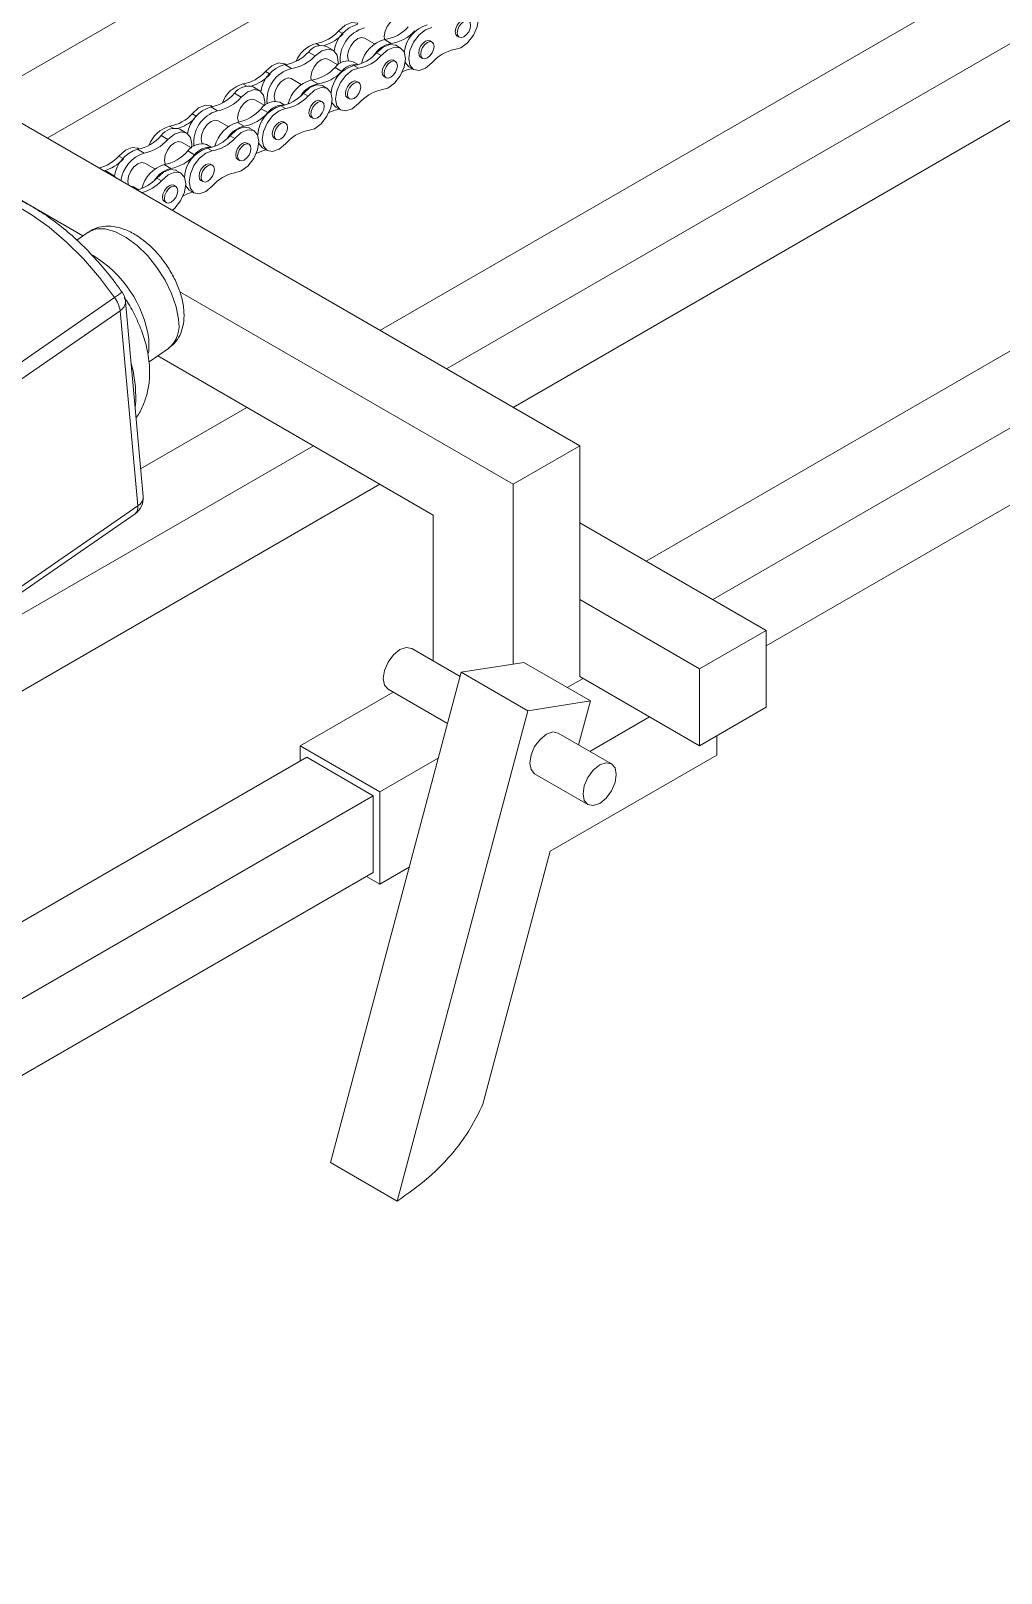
# Model space of a CAD drawing. Header units: millimetres. Extents: x 127 to 2222, y 23 to 864.
# Drawn here: x 796.1 to 847.7, y 116.2 to 198.1 of the extents above; entities that cross this region are included whole.
import ezdxf

# ---------------------------------------------------------------- set-up
doc = ezdxf.new("R2010")
doc.units = ezdxf.units.MM

msp = doc.modelspace()

# ---------------------------------------------------------------- linework, layer by layer
at = {"color": 7, "linetype": 'Continuous', "lineweight": 15}
for p, q in [((833.992, 217.845), (793.456, 194.444)), ((837.528, 215.804), (796.992, 192.403)), ((825.274, 176.076), (764.463, 211.181)), ((855.206, 205.599), (814.669, 182.198)), ((858.741, 203.558), (818.205, 180.157)), ((858.741, 199.475), (821.741, 178.115)), ((812.472, 198.094), (812.694, 197.966)), ((814.379, 197.413), (813.85, 197.719)), ((815.268, 197.439), (814.915, 197.643)), ((815.761, 197.192), (815.514, 197.335)), ((817.435, 197.509), (817.329, 197.57)), ((818.774, 197.827), (818.88, 197.766)), ((810.869, 196.973), (811.222, 196.769)), ((812.18, 197.072), (811.827, 197.277)), ((812.435, 196.29), (811.905, 196.596)), ((814.735, 196.787), (814.488, 196.93)), ((815.493, 196.482), (815.387, 196.543)), ((816.829, 196.704), (816.935, 196.643)), ((808.585, 195.944), (808.806, 195.816)), ((809.672, 196.314), (809.611, 196.349)), ((809.613, 196.309), (809.967, 196.105)), ((812.637, 195.953), (812.283, 196.157)), ((813.505, 196.308), (813.241, 196.46)), ((813.538, 196.126), (813.29, 196.269)), ((814.887, 195.677), (814.993, 195.616)), ((816.207, 196.198), (816.454, 196.055)), ((828.81, 169.951), (873.64, 195.831)), ((808.293, 194.923), (807.939, 195.127)), ((810.492, 195.263), (809.962, 195.569)), ((811.381, 195.289), (811.027, 195.493)), ((811.874, 195.042), (811.627, 195.185)), ((813.548, 195.359), (813.442, 195.42)), ((805.689, 194.061), (806.042, 193.857)), ((805.774, 194.074), (805.722, 194.104)), ((806.945, 194.787), (807.299, 194.582)), ((808.548, 194.14), (808.018, 194.446)), ((809.617, 194.158), (809.354, 194.31)), ((809.65, 193.976), (809.403, 194.119)), ((810.848, 194.637), (810.6, 194.78)), ((811.605, 194.332), (811.499, 194.393)), ((812.32, 194.048), (812.567, 193.905)), ((812.942, 194.554), (813.048, 194.493)), ((804.696, 193.699), (804.917, 193.571)), ((806.603, 193.018), (806.073, 193.324)), ((807.457, 193.041), (807.103, 193.245)), ((808.713, 193.766), (808.36, 193.97)), ((809.661, 193.209), (809.555, 193.27)), ((810.999, 193.527), (811.105, 193.466)), ((803.056, 192.541), (803.41, 192.337)), ((804.404, 192.677), (804.05, 192.881)), ((806.959, 192.392), (806.711, 192.535)), ((807.985, 192.797), (807.738, 192.94)), ((809.055, 192.404), (809.161, 192.343)), ((801.8, 191.816), (802.153, 191.612)), ((801.885, 191.829), (801.833, 191.858)), ((804.658, 191.895), (804.129, 192.201)), ((804.824, 191.521), (804.471, 191.725)), ((805.728, 191.913), (805.464, 192.065)), ((805.761, 191.731), (805.514, 191.874)), ((807.716, 192.087), (807.61, 192.148)), ((808.432, 191.898), (808.68, 191.755)), ((832.346, 167.91), (873.64, 191.749)), ((798.898, 187.221), (792.464, 190.934)), ((800.807, 191.453), (801.028, 191.326)), ((802.714, 190.773), (802.184, 191.078)), ((803.567, 190.795), (803.214, 191)), ((805.772, 190.964), (805.665, 191.025)), ((807.11, 191.282), (807.216, 191.221)), ((799.947, 190.697), (800.161, 190.636)), ((800.515, 190.432), (800.161, 190.636)), ((803.069, 190.147), (802.822, 190.29)), ((804.096, 190.552), (803.848, 190.695)), ((805.166, 190.159), (805.272, 190.098)), ((801.361, 189.88), (801.575, 189.82)), ((801.839, 189.668), (801.575, 189.82)), ((801.715, 189.676), (801.816, 189.662)), ((803.827, 189.841), (803.721, 189.903)), ((804.543, 189.653), (804.791, 189.51)), ((803.221, 189.037), (803.327, 188.975)), ((835.174, 165.46), (874.983, 188.441)), ((799.178, 187.414), (798.566, 186.991)), ((821.739, 174.035), (804.037, 184.254)), ((785.45, 173.482), (800.578, 183.955)), ((802.095, 173.383), (801.155, 183.742)), ((800.866, 183.243), (785.738, 172.77)), ((801.807, 172.885), (800.866, 183.243)), ((802.406, 180.527), (803.447, 181.248)), ((817.496, 172.401), (802.867, 180.847)), ((807.598, 178.115), (801.961, 174.861)), ((811.133, 176.074), (786.647, 161.939)), ((825.274, 176.076), (821.739, 174.035)), ((825.274, 167.91), (825.274, 176.076)), ((814.669, 174.033), (780.169, 154.116)), ((821.739, 164.484), (821.739, 174.035)), ((786.679, 162.412), (801.807, 172.885)), ((786.671, 162.088), (801.669, 172.471)), ((817.496, 172.401), (817.496, 164.659)), ((835.174, 166.278), (825.274, 171.992)), ((825.274, 167.91), (825.274, 163.828)), ((831.638, 164.237), (825.274, 167.91)), ((831.638, 164.237), (835.174, 166.278)), ((835.174, 162.195), (835.174, 166.278)), ((818.925, 163.834), (816.353, 165.319)), ((818.983, 164.052), (822.306, 164.573)), ((825.841, 162.532), (822.306, 164.573)), ((818.983, 164.052), (812.042, 138.021)), ((822.519, 162.01), (818.983, 164.052)), ((831.638, 160.154), (825.274, 163.828)), ((831.638, 160.154), (831.638, 164.237)), ((810.425, 160.154), (815.362, 163.004)), ((815.103, 163.153), (818.258, 161.332)), ((825.451, 163.726), (824.612, 163.241)), ((822.519, 162.01), (825.841, 162.532)), ((825.219, 160.2), (825.841, 162.532)), ((835.174, 162.195), (831.638, 160.154)), ((822.519, 162.01), (815.577, 135.98)), ((828.987, 161.685), (825.817, 159.855)), ((826.96, 159.196), (824.131, 160.828)), ((832.554, 159.661), (832.554, 160.682)), ((810.425, 160.154), (814.668, 157.705)), ((810.425, 159.337), (810.425, 160.154)), ((823.715, 154.559), (832.554, 159.661)), ((788.787, 146.846), (810.779, 159.541)), ((810.779, 159.541), (814.314, 157.5)), ((814.668, 157.705), (817.768, 159.494)), ((822.882, 158.663), (825.71, 157.03)), ((749.896, 120.313), (814.314, 157.5)), ((814.314, 157.5), (814.314, 153.418)), ((814.668, 157.705), (814.668, 152.805)), ((820.132, 141.124), (823.715, 154.559)), ((749.896, 116.23), (814.314, 153.418)), ((814.668, 152.805), (813.96, 153.214)), ((814.668, 152.805), (816.224, 153.704)), ((815.577, 135.98), (812.042, 138.021))]:
    msp.add_line(p, q, dxfattribs=at)
at = {"color": 8, "linetype": 'Continuous', "lineweight": 15}
for p, q in [((811.275, 197.433), (811.462, 197.325)), ((807.387, 195.283), (807.575, 195.175)), ((803.498, 193.037), (803.686, 192.929))]:
    msp.add_line(p, q, dxfattribs=at)
at = {"color": 7, "linetype": 'Continuous', "lineweight": 15, "flags": 128}
for points in [[(818.622, 198.937), (818.968, 199.246), (819.323, 199.393), (819.629, 199.353), (819.835, 199.134), (819.908, 198.77), (819.835, 198.323), (819.629, 197.865), (819.323, 197.472), (818.968, 197.209), (818.622, 197.119)], [(812.472, 198.094), (812.818, 198.403), (813.173, 198.549), (813.479, 198.51), (813.499, 198.499)], [(815.793, 198.746), (815.641, 198.781), (815.44, 198.721), (815.235, 198.567), (815.059, 198.34), (814.937, 198.077), (814.888, 197.816), (814.905, 197.642)], [(817.425, 196.397), (817.086, 196.12), (816.746, 196), (816.457, 196.054), (816.263, 196.274), (816.195, 196.627), (816.263, 197.059), (816.457, 197.502), (816.746, 197.89), (817.086, 198.162), (817.425, 198.276)], [(818.774, 197.827), (818.774, 197.827), (818.697, 197.915), (818.67, 198.056), (818.697, 198.228), (818.774, 198.404), (818.889, 198.559), (819.024, 198.668), (819.159, 198.715), (819.274, 198.693)], [(819.484, 198.403), (819.457, 198.543), (819.38, 198.632), (819.265, 198.654), (819.13, 198.607), (818.995, 198.498), (818.88, 198.343), (818.803, 198.166), (818.776, 197.995), (818.803, 197.854), (818.88, 197.766), (818.995, 197.743), (819.13, 197.79), (819.265, 197.9), (819.38, 198.054), (819.457, 198.231), (819.484, 198.403)], [(813.85, 197.719), (813.698, 197.754), (813.497, 197.694), (813.293, 197.539), (813.116, 197.313), (812.994, 197.049), (812.945, 196.789), (812.977, 196.571), (813.001, 196.521)], [(814.488, 196.93), (814.833, 197.239), (815.188, 197.386), (815.494, 197.346), (815.514, 197.335)], [(816.726, 196.933), (816.753, 197.105), (816.829, 197.282), (816.944, 197.436), (817.079, 197.546), (817.215, 197.593), (817.329, 197.57)], [(817.539, 197.28), (817.512, 197.421), (817.435, 197.509), (817.321, 197.531), (817.185, 197.484), (817.05, 197.375), (816.935, 197.22), (816.859, 197.044), (816.832, 196.872), (816.859, 196.731), (816.935, 196.643), (817.05, 196.621), (817.185, 196.668), (817.321, 196.777), (817.435, 196.932), (817.512, 197.108), (817.539, 197.28)], [(811.905, 196.596), (811.754, 196.631), (811.553, 196.571), (811.348, 196.417), (811.171, 196.19), (811.049, 195.927), (811, 195.666), (811.018, 195.492)], [(811.222, 196.769), (811.576, 197.033), (811.922, 197.133), (812.209, 197.054), (812.394, 196.808), (812.449, 196.432), (812.436, 196.29)], [(814.735, 196.787), (815.081, 197.096), (815.436, 197.243), (815.742, 197.203), (815.948, 196.984), (816.02, 196.62), (815.948, 196.173), (815.742, 195.715), (815.436, 195.322), (815.081, 195.059), (814.735, 194.969)], [(814.887, 195.677), (814.887, 195.677), (814.81, 195.765), (814.783, 195.906), (814.81, 196.078), (814.887, 196.254), (815.001, 196.409), (815.137, 196.518), (815.272, 196.565), (815.387, 196.543)], [(815.596, 196.253), (815.569, 196.393), (815.493, 196.482), (815.378, 196.504), (815.243, 196.457), (815.107, 196.348), (814.993, 196.193), (814.916, 196.016), (814.889, 195.845), (814.916, 195.704), (814.993, 195.616), (815.107, 195.593), (815.243, 195.64), (815.378, 195.75), (815.493, 195.904), (815.569, 196.081), (815.596, 196.253)], [(816.829, 196.704), (816.829, 196.704), (816.753, 196.793), (816.726, 196.933)], [(808.585, 195.944), (808.931, 196.253), (809.286, 196.399), (809.591, 196.36), (809.611, 196.349)], [(813.538, 194.247), (813.198, 193.97), (812.858, 193.85), (812.569, 193.904), (812.376, 194.124), (812.308, 194.477), (812.376, 194.909), (812.569, 195.352), (812.858, 195.74), (813.198, 196.012), (813.538, 196.126)], [(816.207, 196.198), (816.016, 196.417), (816.007, 196.437)], [(807.299, 194.582), (807.65, 194.862), (807.999, 194.981), (808.295, 194.921), (808.493, 194.692), (808.562, 194.327), (808.549, 194.14)], [(809.962, 195.569), (809.811, 195.604), (809.61, 195.544), (809.405, 195.389), (809.229, 195.163), (809.106, 194.899), (809.058, 194.639), (809.089, 194.421), (809.113, 194.371)], [(810.6, 194.78), (810.946, 195.089), (811.301, 195.236), (811.607, 195.196), (811.627, 195.185)], [(810.848, 194.637), (811.193, 194.946), (811.548, 195.093), (811.854, 195.053), (812.06, 194.834), (812.133, 194.47), (812.06, 194.023), (811.854, 193.565), (811.548, 193.172), (811.193, 192.909), (810.848, 192.819)], [(812.838, 194.783), (812.865, 194.955), (812.942, 195.132), (813.057, 195.286), (813.192, 195.396), (813.327, 195.443), (813.442, 195.42)], [(813.652, 195.13), (813.625, 195.271), (813.548, 195.359), (813.433, 195.381), (813.298, 195.334), (813.163, 195.225), (813.048, 195.07), (812.971, 194.894), (812.945, 194.722), (812.971, 194.581), (813.048, 194.493), (813.163, 194.471), (813.298, 194.518), (813.433, 194.627), (813.548, 194.782), (813.625, 194.958), (813.652, 195.13)], [(804.696, 193.699), (805.042, 194.008), (805.397, 194.154), (805.702, 194.114), (805.722, 194.104)], [(808.018, 194.446), (807.846, 194.48), (807.643, 194.409), (807.44, 194.245), (807.268, 194.013), (807.153, 193.748), (807.113, 193.49), (807.153, 193.279), (807.166, 193.253)], [(810.999, 193.527), (810.999, 193.527), (810.923, 193.615), (810.896, 193.756), (810.923, 193.928), (810.999, 194.104), (811.114, 194.259), (811.249, 194.368), (811.384, 194.415), (811.499, 194.393)], [(811.709, 194.103), (811.682, 194.243), (811.605, 194.332), (811.491, 194.354), (811.355, 194.307), (811.22, 194.198), (811.105, 194.043), (811.029, 193.866), (811.002, 193.695), (811.029, 193.554), (811.105, 193.466), (811.22, 193.443), (811.355, 193.49), (811.491, 193.6), (811.605, 193.754), (811.682, 193.931), (811.709, 194.103)], [(812.32, 194.048), (812.129, 194.267), (812.12, 194.287)], [(812.942, 194.554), (812.942, 194.554), (812.865, 194.643), (812.838, 194.783)], [(806.073, 193.324), (805.901, 193.357), (805.698, 193.286), (805.495, 193.123), (805.323, 192.891), (805.208, 192.626), (805.168, 192.368), (805.208, 192.157), (805.224, 192.126)], [(809.65, 192.097), (809.311, 191.82), (808.971, 191.7), (808.682, 191.754), (808.489, 191.974), (808.421, 192.327), (808.489, 192.759), (808.682, 193.202), (808.971, 193.59), (809.311, 193.862), (809.65, 193.976)], [(808.951, 192.633), (808.978, 192.805), (809.055, 192.982), (809.169, 193.136), (809.305, 193.246), (809.44, 193.293), (809.555, 193.27)], [(809.764, 192.98), (809.737, 193.121), (809.661, 193.209), (809.546, 193.231), (809.411, 193.184), (809.275, 193.075), (809.161, 192.92), (809.084, 192.744), (809.057, 192.572), (809.084, 192.431), (809.161, 192.343), (809.275, 192.321), (809.411, 192.368), (809.546, 192.477), (809.661, 192.632), (809.737, 192.808), (809.764, 192.98)], [(803.41, 192.337), (803.761, 192.617), (804.11, 192.736), (804.406, 192.676), (804.604, 192.447), (804.673, 192.082), (804.66, 191.895)], [(806.711, 192.535), (807.057, 192.844), (807.412, 192.991), (807.718, 192.951), (807.738, 192.94)], [(806.959, 192.392), (807.304, 192.701), (807.659, 192.848), (807.965, 192.808), (808.171, 192.588), (808.244, 192.225), (808.171, 191.778), (807.965, 191.32), (807.659, 190.927), (807.304, 190.664), (806.959, 190.574)], [(809.055, 192.404), (809.055, 192.404), (808.978, 192.493), (808.951, 192.633)], [(800.807, 191.453), (801.153, 191.762), (801.508, 191.909), (801.813, 191.869), (801.833, 191.858)], [(804.129, 192.201), (803.957, 192.234), (803.754, 192.164), (803.551, 192), (803.379, 191.768), (803.264, 191.503), (803.223, 191.245), (803.264, 191.034), (803.277, 191.008)], [(805.761, 189.852), (805.422, 189.575), (805.082, 189.454), (804.793, 189.508), (804.6, 189.729), (804.532, 190.082), (804.6, 190.513), (804.793, 190.957), (805.082, 191.345), (805.422, 191.617), (805.761, 191.731)], [(807.11, 191.282), (807.11, 191.282), (807.033, 191.37), (807.007, 191.511), (807.033, 191.682), (807.11, 191.859), (807.225, 192.014), (807.36, 192.123), (807.495, 192.17), (807.61, 192.148)], [(807.82, 191.858), (807.793, 191.998), (807.716, 192.087), (807.601, 192.109), (807.466, 192.062), (807.331, 191.953), (807.216, 191.798), (807.139, 191.621), (807.113, 191.449), (807.139, 191.309), (807.216, 191.221), (807.331, 191.198), (807.466, 191.245), (807.601, 191.354), (807.716, 191.509), (807.793, 191.686), (807.82, 191.858)], [(808.432, 191.898), (808.241, 192.117), (808.24, 192.12)], [(802.184, 191.078), (802.012, 191.112), (801.809, 191.041), (801.606, 190.878), (801.434, 190.646), (801.319, 190.38), (801.279, 190.123), (801.319, 189.912), (801.324, 189.902)], [(805.062, 190.388), (805.089, 190.56), (805.166, 190.737), (805.28, 190.891), (805.416, 191.001), (805.551, 191.048), (805.665, 191.025)], [(805.875, 190.735), (805.848, 190.876), (805.772, 190.964), (805.657, 190.986), (805.522, 190.939), (805.386, 190.83), (805.272, 190.675), (805.195, 190.499), (805.168, 190.327), (805.195, 190.186), (805.272, 190.098), (805.386, 190.076), (805.522, 190.123), (805.657, 190.232), (805.772, 190.387), (805.848, 190.563), (805.875, 190.735)], [(800.301, 190.493), (800.517, 190.431), (800.674, 190.277)], [(802.822, 190.29), (803.168, 190.599), (803.523, 190.746), (803.828, 190.706), (803.848, 190.695)], [(803.069, 190.147), (803.415, 190.456), (803.77, 190.603), (804.076, 190.563), (804.282, 190.343), (804.355, 189.98), (804.282, 189.533), (804.076, 189.075), (803.77, 188.682), (803.64, 188.565)], [(805.166, 190.159), (805.166, 190.159), (805.089, 190.247), (805.062, 190.388)], [(800.578, 183.955), (799.783, 185.011), (798.927, 185.996), (798.027, 186.892), (797.098, 187.683), (796.156, 188.354), (795.219, 188.896), (794.302, 189.297), (793.421, 189.55), (792.593, 189.653), (791.832, 189.601), (791.15, 189.397)], [(803.221, 189.037), (803.221, 189.037), (803.144, 189.125), (803.117, 189.266), (803.144, 189.437), (803.221, 189.614), (803.336, 189.769), (803.471, 189.878), (803.606, 189.925), (803.721, 189.903)], [(803.931, 189.613), (803.904, 189.753), (803.827, 189.841), (803.712, 189.864), (803.577, 189.817), (803.442, 189.708), (803.327, 189.553), (803.25, 189.376), (803.223, 189.204), (803.25, 189.064), (803.327, 188.975), (803.442, 188.953), (803.577, 189), (803.712, 189.109), (803.827, 189.264), (803.904, 189.441), (803.931, 189.613)], [(804.543, 189.653), (804.352, 189.872), (804.35, 189.875)], [(816.353, 165.319), (816.067, 165.374), (815.728, 165.257), (815.39, 164.984), (815.103, 164.597), (814.912, 164.155), (814.844, 163.726), (814.912, 163.374), (815.103, 163.153), (815.103, 163.153)], [(824.131, 160.828), (823.845, 160.884), (823.506, 160.766), (823.168, 160.493), (822.881, 160.107), (822.69, 159.665), (822.623, 159.236), (822.69, 158.884), (822.881, 158.663), (822.882, 158.663)], [(827.219, 158.623), (827.151, 158.975), (826.96, 159.195), (826.673, 159.251), (826.335, 159.134), (825.997, 158.861), (825.71, 158.474), (825.518, 158.032), (825.451, 157.603), (825.518, 157.251), (825.71, 157.03), (825.997, 156.975), (826.335, 157.092), (826.673, 157.365), (826.96, 157.752), (827.151, 158.194), (827.219, 158.623)]]:
    msp.add_lwpolyline(points, dxfattribs=at)
at = {"color": 8, "linetype": 'Continuous', "lineweight": 15, "flags": 128}
for points in [[(803.964, 182.8), (803.845, 183.459), (803.608, 184.158), (803.264, 184.865), (802.828, 185.547), (802.322, 186.172), (801.768, 186.711), (801.193, 187.139), (800.624, 187.436), (800.086, 187.587), (799.606, 187.587), (799.206, 187.434), (799.178, 187.414)], [(802.403, 181.72), (802.397, 181.133), (802.376, 180.999)], [(801.694, 179.209), (801.556, 180.051), (801.455, 180.442)], [(801.664, 178.131), (801.702, 178.442), (801.694, 179.209)]]:
    msp.add_lwpolyline(points, dxfattribs=at)
at = {"color": 7, "linetype": 'Continuous', "lineweight": 15}
for centre, radius, start, end in [((813.944, 196.789), 1.728, 104.85709, 171.77388), ((814.283, 196.581), 1.728, 104.37191, 186.63312), ((814.635, 199.691), 2.067, 277.78096, 317.96188), ((817.645, 196.794), 1.691, 106.03494, 174.59526), ((811.69, 195.904), 1.584, 105.19045, 158.36435), ((811.553, 196.478), 0.844, 71.05992, 144.09325), ((810.94, 199.454), 2.049, 279.40501, 318.4059), ((811.045, 199.511), 2.289, 286.97801, 317.01745), ((815.351, 195.991), 1.708, 104.78812, 167.18636), ((815.537, 196.071), 1.394, 101.09501, 148.64732), ((814.989, 199.487), 2.067, 277.78096, 317.96188), ((809.333, 198.357), 2.067, 277.7798, 317.96257), ((809.687, 198.153), 2.067, 277.7798, 317.96257), ((812.967, 195.662), 0.844, 71.05992, 144.09325), ((812.955, 198.29), 2.049, 279.40501, 318.4059), ((813.203, 198.148), 2.049, 279.40501, 318.4059), ((819.091, 194.987), 2.182, 102.38541, 139.74635), ((807.053, 197.304), 2.049, 279.40493, 318.40598), ((807.158, 197.361), 2.289, 286.97836, 317.0171), ((810.057, 194.638), 1.729, 104.85968, 172.16423), ((810.396, 194.431), 1.728, 104.37223, 186.63271), ((810.748, 197.541), 2.067, 277.7798, 317.96257), ((811.101, 197.337), 2.067, 277.7798, 317.96257), ((813.757, 194.644), 1.691, 106.03508, 174.59514), ((813.363, 195.391), 0.919, 82.61416, 142.28083), ((816.584, 194.551), 1.551, 97.03823, 118.32411), ((807.811, 193.738), 1.602, 105.33165, 160.43137), ((807.671, 194.29), 0.879, 72.1989, 145.57291), ((811.463, 193.842), 1.708, 104.78487, 167.18988), ((811.649, 193.921), 1.394, 101.09588, 148.64696), ((815.203, 192.837), 2.182, 102.3854, 139.74636), ((806.202, 192.371), 1.767, 106.9011, 171.61345), ((805.279, 196.222), 2.199, 280.73559, 319.25903), ((805.633, 196.018), 2.199, 280.73559, 319.25903), ((809.869, 192.491), 1.694, 105.98742, 177.17302), ((809.085, 193.473), 0.879, 72.1989, 145.57291), ((809.486, 193.2), 0.958, 83.50569, 143.77963), ((809.068, 196.14), 2.049, 279.40493, 318.40598), ((809.315, 195.998), 2.049, 279.40493, 318.40598), ((803.164, 195.059), 2.049, 279.40501, 318.4059), ((803.307, 195.032), 2.198, 286.6572, 312.84999), ((806.527, 192.178), 1.748, 106.10482, 186.30218), ((807.612, 191.57), 1.75, 106.89489, 166.66707), ((806.693, 195.406), 2.199, 280.73559, 319.25903), ((807.047, 195.201), 2.199, 280.73559, 319.25903), ((812.697, 192.401), 1.551, 97.03791, 118.32391), ((801.39, 193.977), 2.199, 280.73559, 319.25903), ((803.922, 191.493), 1.602, 105.33169, 160.43155), ((803.781, 192.044), 0.879, 72.1989, 145.57291), ((805.179, 193.895), 2.049, 279.40501, 318.4059), ((807.797, 191.634), 1.447, 103.60168, 148.01142), ((811.316, 190.687), 2.182, 102.38475, 139.74701), ((802.313, 190.126), 1.767, 106.9011, 171.61345), ((802.668, 189.919), 1.77, 106.89562, 172.81424), ((801.744, 193.773), 2.199, 280.73559, 319.25903), ((802.804, 193.16), 2.199, 280.73559, 319.25903), ((805.98, 190.246), 1.694, 105.98747, 177.17297), ((805.196, 191.228), 0.879, 72.1989, 145.57291), ((805.597, 190.955), 0.958, 83.50569, 143.77963), ((805.426, 193.752), 2.049, 279.40501, 318.4059), ((808.953, 190.134), 1.682, 101.14883, 120.46512), ((799.211, 192.895), 2.15, 284.4115, 317.8997), ((799.459, 192.752), 2.15, 284.4115, 317.8997), ((803.723, 189.325), 1.75, 106.89775, 166.6183), ((803.908, 189.389), 1.447, 103.60116, 148.01206), ((803.158, 192.956), 2.199, 280.73559, 319.25903), ((801.227, 191.732), 2.15, 284.4115, 317.8997), ((801.474, 191.589), 2.15, 284.4115, 317.8997), ((807.427, 188.442), 2.182, 102.38474, 139.74701), ((805.064, 187.889), 1.682, 101.14883, 120.46512), ((800.159, 183.651), 1, 5.18665, 35.01508), ((799.333, 183.037), 1.547, 7.67054, 36.39208), ((801.099, 173.293), 1, 304.69499, 5.18665)]:
    msp.add_arc(centre, radius, start, end, dxfattribs=at)
at = {"color": 8, "linetype": 'Continuous', "lineweight": 15}
for centre, radius, start, end in [((796.178, 180.789), 6.294, 8.5024, 59.07525), ((805.552, 177.033), 8.523, 122.45359, 125.69902), ((800.589, 183.737), 0.567, 299.35347, 0.48606), ((802.42, 182.452), 1.583, 310.44936, 12.70506), ((801.392, 172.793), 0.425, 310.66786, 12.48706), ((801.542, 173.371), 0.553, 298.54827, 1.29186)]:
    msp.add_arc(centre, radius, start, end, dxfattribs=at)
at = {"color": 7, "linetype": 'Continuous', "lineweight": 15}
for points, knots in [([(800.978, 184.225), (800.85, 184.404), (800.478, 184.923), (799.814, 185.737), (798.977, 186.633), (798.099, 187.442), (797.193, 188.152), (796.267, 188.75), (795.335, 189.227), (794.406, 189.569), (793.493, 189.765), (792.619, 189.801), (791.873, 189.696), (791.447, 189.532), (791.273, 189.466)], [0, 0, 0, 0, 0.046732, 0.135062, 0.223549, 0.312267, 0.401337, 0.490883, 0.580998, 0.671674, 0.762504, 0.852341, 0.939668, 1, 1, 1, 1]), ([(804.253, 183.299), (804.237, 183.423), (804.194, 183.772), (804.025, 184.361), (803.722, 185.048), (803.325, 185.707), (802.851, 186.312), (802.316, 186.843), (801.73, 187.279), (801.132, 187.579), (800.548, 187.733), (800.009, 187.741), (799.532, 187.637), (799.283, 187.465), (799.173, 187.39)], [0, 0, 0, 0, 0.051422, 0.144797, 0.237325, 0.329043, 0.420637, 0.51293, 0.606909, 0.703846, 0.789198, 0.86765, 0.941847, 1, 1, 1, 1]), ([(801.715, 177.568), (801.722, 177.576), (801.883, 177.761), (802.093, 178.201), (802.333, 178.87), (802.448, 179.629), (802.44, 180.341), (802.334, 181.105), (802.138, 181.877), (801.787, 182.756), (801.432, 183.456), (801.168, 183.837), (801.089, 183.952)], [0, 0, 0, 0, 0.004433, 0.110863, 0.218394, 0.330085, 0.461907, 0.541918, 0.675742, 0.809784, 0.942843, 1, 1, 1, 1]), ([(803.455, 181.274), (803.558, 181.35), (803.8, 181.526), (804.054, 181.931), (804.226, 182.425), (804.278, 182.889), (804.259, 183.19), (804.253, 183.299)], [0, 0, 0, 0, 0.1682785, 0.3932484, 0.6201117, 0.8619538, 1, 1, 1, 1]), ([(815.577, 135.98), (816.138, 136.372), (817.186, 137.104), (818.508, 138.453), (819.496, 139.803), (819.922, 140.687), (820.132, 141.124)], [0, 0, 0, 0, 0.3224228, 0.6020333, 0.8032842, 1, 1, 1, 1])]:
    msp.add_open_spline(points, degree=3, knots=knots, dxfattribs=at)

doc.saveas('drawing.dxf')
